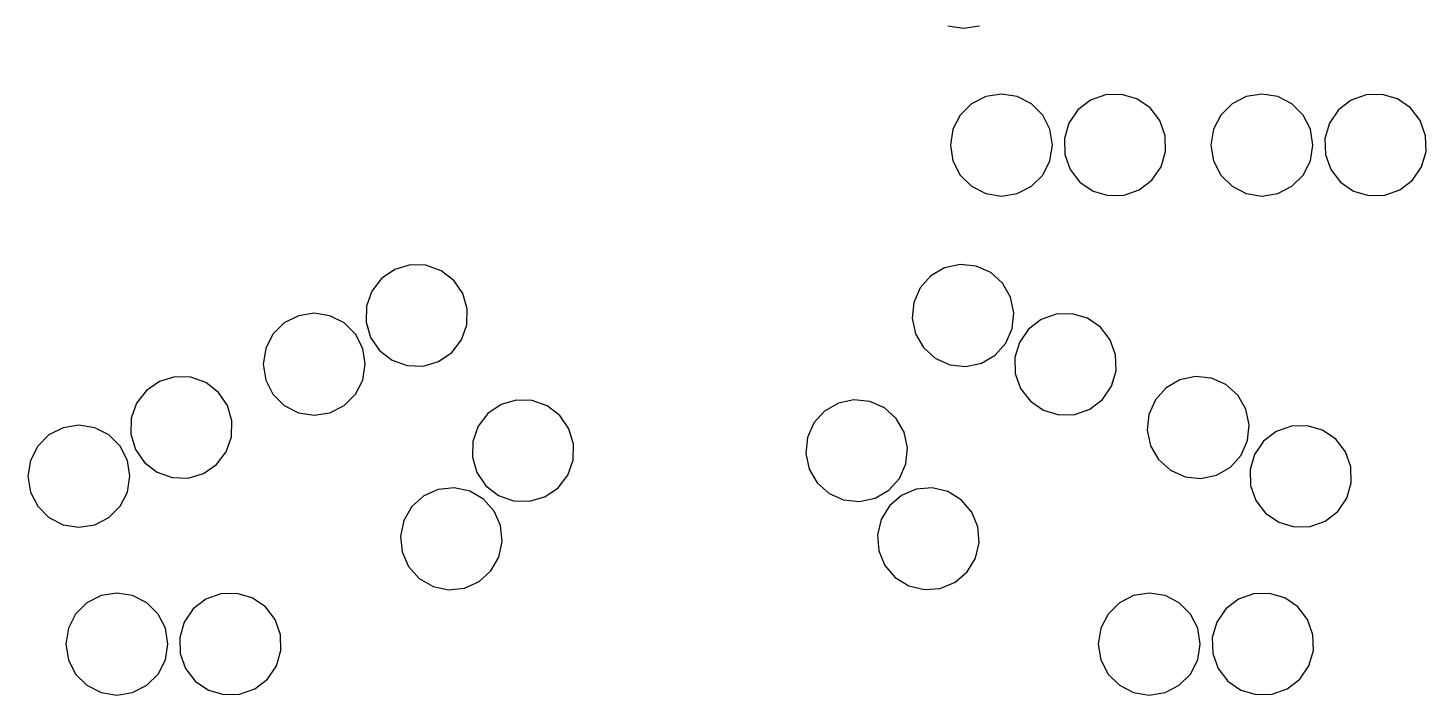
# Model space of a CAD drawing. Header units: metres. Extents: x -351 to 351, y -124 to 360.
# Drawn here: x 201.9 to 338.9, y 112.3 to 177.7 of the extents above; entities that cross this region are included whole.
import ezdxf

# ---------------------------------------------------------------- set-up
doc = ezdxf.new("R2010")
doc.units = ezdxf.units.M

msp = doc.modelspace()

# ---------------------------------------------------------------- linework, layer by layer
for p, q in [((292.0394, 177.86833, -623.5383), (293.58447, 177.62361, -623.5383)), ((293.58447, 177.62361, -623.5383), (295.12955, 177.86833, -623.5383)), ((294.3592, 170.22546, -623.5383), (293.25305, 169.1193, -623.5383)), ((295.75305, 170.93565, -623.5383), (294.3592, 170.22546, -623.5383)), ((297.29813, 171.18037, -623.5383), (295.75305, 170.93565, -623.5383)), ((298.8432, 170.93565, -623.5383), (297.29813, 171.18037, -623.5383)), ((300.23706, 170.22546, -623.5383), (298.8432, 170.93565, -623.5383)), ((301.3432, 169.1193, -623.5383), (300.23706, 170.22546, -623.5383)), ((306.0346, 170.57251, -623.5383), (304.79428, 169.61919, -623.5383)), ((307.5088, 171.0959, -623.5383), (306.0346, 170.57251, -623.5383)), ((309.07257, 171.13814, -623.5383), (307.5088, 171.0959, -623.5383)), ((310.57285, 170.69507, -623.5383), (309.07257, 171.13814, -623.5383)), ((311.8628, 169.81006, -623.5383), (310.57285, 170.69507, -623.5383)), ((319.9007, 170.22546, -623.5383), (318.79456, 169.1193, -623.5383)), ((321.29456, 170.93565, -623.5383), (319.9007, 170.22546, -623.5383)), ((322.83963, 171.18037, -623.5383), (321.29456, 170.93565, -623.5383)), ((324.3847, 170.93565, -623.5383), (322.83963, 171.18037, -623.5383)), ((325.77856, 170.22546, -623.5383), (324.3847, 170.93565, -623.5383)), ((326.8847, 169.1193, -623.5383), (325.77856, 170.22546, -623.5383)), ((331.5761, 170.57251, -623.5383), (330.3358, 169.61919, -623.5383)), ((333.0503, 171.0959, -623.5383), (331.5761, 170.57251, -623.5383)), ((334.61407, 171.13814, -623.5383), (333.0503, 171.0959, -623.5383)), ((336.11435, 170.69507, -623.5383), (334.61407, 171.13814, -623.5383)), ((337.4043, 169.81006, -623.5383), (336.11435, 170.69507, -623.5383)), ((293.25305, 169.1193, -623.5383), (292.54285, 167.72546, -623.5383)), ((302.0534, 167.72546, -623.5383), (301.3432, 169.1193, -623.5383)), ((304.79428, 169.61919, -623.5383), (303.9093, 168.32924, -623.5383)), ((312.8161, 168.56976, -623.5383), (311.8628, 169.81006, -623.5383)), ((318.79456, 169.1193, -623.5383), (318.08435, 167.72546, -623.5383)), ((327.5949, 167.72546, -623.5383), (326.8847, 169.1193, -623.5383)), ((330.3358, 169.61919, -623.5383), (329.4508, 168.32924, -623.5383)), ((338.3576, 168.56976, -623.5383), (337.4043, 169.81006, -623.5383)), ((292.54285, 167.72546, -623.5383), (292.29813, 166.18037, -623.5383)), ((302.29813, 166.18037, -623.5383), (302.0534, 167.72546, -623.5383)), ((303.9093, 168.32924, -623.5383), (303.46622, 166.82895, -623.5383)), ((313.3395, 167.09557, -623.5383), (312.8161, 168.56976, -623.5383)), ((318.08435, 167.72546, -623.5383), (317.83963, 166.18037, -623.5383)), ((327.83963, 166.18037, -623.5383), (327.5949, 167.72546, -623.5383)), ((329.4508, 168.32924, -623.5383), (329.00772, 166.82895, -623.5383)), ((338.881, 167.09557, -623.5383), (338.3576, 168.56976, -623.5383)), ((292.29813, 166.18037, -623.5383), (292.54285, 164.63528, -623.5383)), ((302.0534, 164.63528, -623.5383), (302.29813, 166.18037, -623.5383)), ((303.46622, 166.82895, -623.5383), (303.50845, 165.26518, -623.5383)), ((313.38174, 165.5318, -623.5383), (313.3395, 167.09557, -623.5383)), ((317.83963, 166.18037, -623.5383), (318.08435, 164.63528, -623.5383)), ((327.5949, 164.63528, -623.5383), (327.83963, 166.18037, -623.5383)), ((329.00772, 166.82895, -623.5383), (329.04996, 165.26518, -623.5383)), ((338.92325, 165.5318, -623.5383), (338.881, 167.09557, -623.5383)), ((292.54285, 164.63528, -623.5383), (293.25305, 163.24146, -623.5383)), ((301.3432, 163.24146, -623.5383), (302.0534, 164.63528, -623.5383)), ((303.50845, 165.26518, -623.5383), (304.03186, 163.79099, -623.5383)), ((312.93866, 164.03151, -623.5383), (313.38174, 165.5318, -623.5383)), ((318.08435, 164.63528, -623.5383), (318.79456, 163.24146, -623.5383)), ((326.8847, 163.24146, -623.5383), (327.5949, 164.63528, -623.5383)), ((329.04996, 165.26518, -623.5383), (329.57336, 163.79099, -623.5383)), ((338.48016, 164.03151, -623.5383), (338.92325, 165.5318, -623.5383)), ((293.25305, 163.24146, -623.5383), (294.3592, 162.13528, -623.5383)), ((300.23706, 162.13528, -623.5383), (301.3432, 163.24146, -623.5383)), ((304.03186, 163.79099, -623.5383), (304.98517, 162.55069, -623.5383)), ((312.05368, 162.74156, -623.5383), (312.93866, 164.03151, -623.5383)), ((318.79456, 163.24146, -623.5383), (319.9007, 162.13528, -623.5383)), ((325.77856, 162.13528, -623.5383), (326.8847, 163.24146, -623.5383)), ((329.57336, 163.79099, -623.5383), (330.52667, 162.55069, -623.5383)), ((337.59518, 162.74156, -623.5383), (338.48016, 164.03151, -623.5383)), ((294.3592, 162.13528, -623.5383), (295.75305, 161.4251, -623.5383)), ((298.8432, 161.4251, -623.5383), (300.23706, 162.13528, -623.5383)), ((304.98517, 162.55069, -623.5383), (306.27512, 161.66568, -623.5383)), ((309.33917, 161.26485, -623.5383), (310.81335, 161.78824, -623.5383)), ((310.81335, 161.78824, -623.5383), (312.05368, 162.74156, -623.5383)), ((319.9007, 162.13528, -623.5383), (321.29456, 161.4251, -623.5383)), ((324.3847, 161.4251, -623.5383), (325.77856, 162.13528, -623.5383)), ((330.52667, 162.55069, -623.5383), (331.81662, 161.66568, -623.5383)), ((334.88068, 161.26485, -623.5383), (336.35486, 161.78824, -623.5383)), ((336.35486, 161.78824, -623.5383), (337.59518, 162.74156, -623.5383)), ((295.75305, 161.4251, -623.5383), (297.29813, 161.18037, -623.5383)), ((297.29813, 161.18037, -623.5383), (298.8432, 161.4251, -623.5383)), ((306.27512, 161.66568, -623.5383), (307.7754, 161.22261, -623.5383)), ((307.7754, 161.22261, -623.5383), (309.33917, 161.26485, -623.5383)), ((321.29456, 161.4251, -623.5383), (322.83963, 161.18037, -623.5383)), ((322.83963, 161.18037, -623.5383), (324.3847, 161.4251, -623.5383)), ((331.81662, 161.66568, -623.5383), (333.3169, 161.22261, -623.5383)), ((333.3169, 161.22261, -623.5383), (334.88068, 161.26485, -623.5383)), ((237.81177, 153.98685, -623.5383), (236.52182, 153.10184, -623.5383)), ((239.31206, 154.42992, -623.5383), (237.81177, 153.98685, -623.5383)), ((240.87584, 154.38768, -623.5383), (239.31206, 154.42992, -623.5383)), ((242.35002, 153.86429, -623.5383), (240.87584, 154.38768, -623.5383)), ((243.59032, 152.91096, -623.5383), (242.35002, 153.86429, -623.5383)), ((291.72513, 154.13712, -623.5383), (290.37164, 153.35274, -623.5383)), ((293.25476, 154.46487, -623.5383), (291.72513, 154.13712, -623.5383)), ((294.8108, 154.3039, -623.5383), (293.25476, 154.46487, -623.5383)), ((296.24094, 153.66995, -623.5383), (294.8108, 154.3039, -623.5383)), ((297.40518, 152.6251, -623.5383), (296.24094, 153.66995, -623.5383)), ((236.52182, 153.10184, -623.5383), (235.5685, 151.86154, -623.5383)), ((244.47533, 151.62102, -623.5383), (243.59032, 152.91096, -623.5383)), ((289.32678, 152.18849, -623.5383), (288.69287, 150.75835, -623.5383)), ((290.37164, 153.35274, -623.5383), (289.32678, 152.18849, -623.5383)), ((298.18958, 151.27162, -623.5383), (297.40518, 152.6251, -623.5383)), ((235.5685, 151.86154, -623.5383), (235.0451, 150.38736, -623.5383)), ((244.9184, 150.12073, -623.5383), (244.47533, 151.62102, -623.5383)), ((298.5173, 149.742, -623.5383), (298.18958, 151.27162, -623.5383)), ((228.36957, 149.44583, -623.5383), (226.97574, 148.73564, -623.5383)), ((229.91466, 149.69055, -623.5383), (228.36957, 149.44583, -623.5383)), ((231.45975, 149.44583, -623.5383), (229.91466, 149.69055, -623.5383)), ((232.85359, 148.73564, -623.5383), (231.45975, 149.44583, -623.5383)), ((235.0451, 150.38736, -623.5383), (235.00287, 148.82358, -623.5383)), ((244.87616, 148.55696, -623.5383), (244.9184, 150.12073, -623.5383)), ((288.69287, 150.75835, -623.5383), (288.5319, 149.2023, -623.5383)), ((298.35632, 148.18596, -623.5383), (298.5173, 149.742, -623.5383)), ((302.65536, 149.60608, -623.5383), (301.18118, 149.08269, -623.5383)), ((304.21915, 149.64832, -623.5383), (302.65536, 149.60608, -623.5383)), ((305.71942, 149.20525, -623.5383), (304.21915, 149.64832, -623.5383)), ((226.97574, 148.73564, -623.5383), (225.86957, 147.62949, -623.5383)), ((233.95975, 147.62949, -623.5383), (232.85359, 148.73564, -623.5383)), ((235.00287, 148.82358, -623.5383), (235.44594, 147.32329, -623.5383)), ((244.35277, 147.08276, -623.5383), (244.87616, 148.55696, -623.5383)), ((288.5319, 149.2023, -623.5383), (288.85962, 147.67268, -623.5383)), ((297.7224, 146.75581, -623.5383), (298.35632, 148.18596, -623.5383)), ((299.94086, 148.12936, -623.5383), (299.05588, 146.83942, -623.5383)), ((301.18118, 149.08269, -623.5383), (299.94086, 148.12936, -623.5383)), ((307.00937, 148.32024, -623.5383), (305.71942, 149.20525, -623.5383)), ((307.96268, 147.07994, -623.5383), (307.00937, 148.32024, -623.5383)), ((225.86957, 147.62949, -623.5383), (225.15938, 146.23564, -623.5383)), ((234.66994, 146.23564, -623.5383), (233.95975, 147.62949, -623.5383)), ((235.44594, 147.32329, -623.5383), (236.33095, 146.03334, -623.5383)), ((243.39944, 145.84247, -623.5383), (244.35277, 147.08276, -623.5383)), ((288.85962, 147.67268, -623.5383), (289.644, 146.3192, -623.5383)), ((296.67755, 145.59157, -623.5383), (297.7224, 146.75581, -623.5383)), ((299.05588, 146.83942, -623.5383), (298.6128, 145.33913, -623.5383)), ((308.48608, 145.60574, -623.5383), (307.96268, 147.07994, -623.5383)), ((225.15938, 146.23564, -623.5383), (224.91466, 144.69055, -623.5383)), ((234.91466, 144.69055, -623.5383), (234.66994, 146.23564, -623.5383)), ((236.33095, 146.03334, -623.5383), (237.57124, 145.08002, -623.5383)), ((242.1095, 144.95746, -623.5383), (243.39944, 145.84247, -623.5383)), ((289.644, 146.3192, -623.5383), (290.80826, 145.27435, -623.5383)), ((295.32407, 144.80719, -623.5383), (296.67755, 145.59157, -623.5383)), ((298.6128, 145.33913, -623.5383), (298.65503, 143.77536, -623.5383)), ((308.52832, 144.04198, -623.5383), (308.48608, 145.60574, -623.5383)), ((224.91466, 144.69055, -623.5383), (225.15938, 143.14546, -623.5383)), ((234.66994, 143.14546, -623.5383), (234.91466, 144.69055, -623.5383)), ((237.57124, 145.08002, -623.5383), (239.04544, 144.55663, -623.5383)), ((239.04544, 144.55663, -623.5383), (240.6092, 144.51439, -623.5383)), ((240.6092, 144.51439, -623.5383), (242.1095, 144.95746, -623.5383)), ((290.80826, 145.27435, -623.5383), (292.2384, 144.64041, -623.5383)), ((292.2384, 144.64041, -623.5383), (293.79443, 144.47943, -623.5383)), ((293.79443, 144.47943, -623.5383), (295.32407, 144.80719, -623.5383)), ((308.08524, 142.54169, -623.5383), (308.52832, 144.04198, -623.5383)), ((214.7494, 143.00981, -623.5383), (213.45946, 142.1248, -623.5383)), ((216.2497, 143.45288, -623.5383), (214.7494, 143.00981, -623.5383)), ((217.81348, 143.41064, -623.5383), (216.2497, 143.45288, -623.5383)), ((219.28766, 142.88725, -623.5383), (217.81348, 143.41064, -623.5383)), ((220.52795, 141.93393, -623.5383), (219.28766, 142.88725, -623.5383)), ((225.15938, 143.14546, -623.5383), (225.86957, 141.75163, -623.5383)), ((233.95975, 141.75162, -623.5383), (234.66994, 143.14546, -623.5383)), ((298.65503, 143.77536, -623.5383), (299.17844, 142.30116, -623.5383)), ((314.7875, 143.16008, -623.5383), (313.43402, 142.3757, -623.5383)), ((316.31714, 143.48784, -623.5383), (314.7875, 143.16008, -623.5383)), ((317.87317, 143.32686, -623.5383), (316.31714, 143.48784, -623.5383)), ((319.3033, 142.69292, -623.5383), (317.87317, 143.32686, -623.5383)), ((320.46756, 141.64807, -623.5383), (319.3033, 142.69292, -623.5383)), ((213.45946, 142.1248, -623.5383), (212.50613, 140.8845, -623.5383)), ((221.41296, 140.64398, -623.5383), (220.52795, 141.93393, -623.5383)), ((225.86957, 141.75163, -623.5383), (226.97572, 140.64546, -623.5383)), ((232.85358, 140.64546, -623.5383), (233.95975, 141.75162, -623.5383)), ((282.83472, 141.21368, -623.5383), (281.30508, 140.88593, -623.5383)), ((284.39075, 141.0527, -623.5383), (282.83472, 141.21368, -623.5383)), ((299.17844, 142.30116, -623.5383), (300.13174, 141.06087, -623.5383)), ((305.95993, 140.29842, -623.5383), (307.20026, 141.25174, -623.5383)), ((307.20026, 141.25174, -623.5383), (308.08524, 142.54169, -623.5383)), ((312.38916, 141.21146, -623.5383), (311.75525, 139.78131, -623.5383)), ((313.43402, 142.3757, -623.5383), (312.38916, 141.21146, -623.5383)), ((321.25195, 140.29459, -623.5383), (320.46756, 141.64807, -623.5383)), ((212.50613, 140.8845, -623.5383), (211.98274, 139.41031, -623.5383)), ((221.85603, 139.14369, -623.5383), (221.41296, 140.64398, -623.5383)), ((226.97572, 140.64546, -623.5383), (228.36957, 139.93527, -623.5383)), ((228.36957, 139.93527, -623.5383), (229.91466, 139.69055, -623.5383)), ((229.91466, 139.69055, -623.5383), (231.45975, 139.93527, -623.5383)), ((231.45975, 139.93527, -623.5383), (232.85358, 140.64546, -623.5383)), ((246.94186, 139.85065, -623.5383), (245.98854, 138.61035, -623.5383)), ((248.23181, 140.73566, -623.5383), (246.94186, 139.85065, -623.5383)), ((249.7321, 141.17873, -623.5383), (248.23181, 140.73566, -623.5383)), ((251.29588, 141.13649, -623.5383), (249.7321, 141.17873, -623.5383)), ((252.77007, 140.6131, -623.5383), (251.29588, 141.13649, -623.5383)), ((254.01036, 139.65977, -623.5383), (252.77007, 140.6131, -623.5383)), ((279.9516, 140.10155, -623.5383), (278.90674, 138.9373, -623.5383)), ((281.30508, 140.88593, -623.5383), (279.9516, 140.10155, -623.5383)), ((285.8209, 140.41876, -623.5383), (284.39075, 141.0527, -623.5383)), ((286.98514, 139.37392, -623.5383), (285.8209, 140.41876, -623.5383)), ((300.13174, 141.06087, -623.5383), (301.4217, 140.17586, -623.5383)), ((301.4217, 140.17586, -623.5383), (302.92197, 139.73279, -623.5383)), ((304.48575, 139.77502, -623.5383), (305.95993, 140.29842, -623.5383)), ((321.57968, 138.76497, -623.5383), (321.25195, 140.29459, -623.5383)), ((205.3072, 138.4688, -623.5383), (203.91336, 137.7586, -623.5383)), ((206.8523, 138.71352, -623.5383), (205.3072, 138.4688, -623.5383)), ((208.39738, 138.4688, -623.5383), (206.8523, 138.71352, -623.5383)), ((209.79123, 137.7586, -623.5383), (208.39738, 138.4688, -623.5383)), ((211.98274, 139.41031, -623.5383), (211.9405, 137.84654, -623.5383)), ((221.8138, 137.57993, -623.5383), (221.85603, 139.14369, -623.5383)), ((245.98854, 138.61035, -623.5383), (245.46515, 137.13617, -623.5383)), ((254.89537, 138.36983, -623.5383), (254.01036, 139.65977, -623.5383)), ((278.90674, 138.9373, -623.5383), (278.27283, 137.50716, -623.5383)), ((287.76953, 138.02043, -623.5383), (286.98514, 139.37392, -623.5383)), ((302.92197, 139.73279, -623.5383), (304.48575, 139.77502, -623.5383)), ((311.75525, 139.78131, -623.5383), (311.59427, 138.22527, -623.5383)), ((321.4187, 137.20892, -623.5383), (321.57968, 138.76497, -623.5383)), ((325.71774, 138.62904, -623.5383), (324.24356, 138.10565, -623.5383)), ((327.28152, 138.67128, -623.5383), (325.71774, 138.62904, -623.5383)), ((328.7818, 138.22821, -623.5383), (327.28152, 138.67128, -623.5383)), ((203.91336, 137.7586, -623.5383), (202.8072, 136.65244, -623.5383)), ((210.89738, 136.65245, -623.5383), (209.79123, 137.7586, -623.5383)), ((211.9405, 137.84654, -623.5383), (212.38358, 136.34625, -623.5383)), ((221.2904, 136.10573, -623.5383), (221.8138, 137.57993, -623.5383)), ((245.46515, 137.13617, -623.5383), (245.42291, 135.57239, -623.5383)), ((255.33844, 136.86954, -623.5383), (254.89537, 138.36983, -623.5383)), ((278.27283, 137.50716, -623.5383), (278.11185, 135.95111, -623.5383)), ((288.09726, 136.49081, -623.5383), (287.76953, 138.02043, -623.5383)), ((311.59427, 138.22527, -623.5383), (311.922, 136.69565, -623.5383)), ((320.7848, 135.77878, -623.5383), (321.4187, 137.20892, -623.5383)), ((323.00323, 137.15233, -623.5383), (322.11826, 135.86238, -623.5383)), ((324.24356, 138.10565, -623.5383), (323.00323, 137.15233, -623.5383)), ((330.07175, 137.3432, -623.5383), (328.7818, 138.22821, -623.5383)), ((331.02505, 136.1029, -623.5383), (330.07175, 137.3432, -623.5383)), ((202.8072, 136.65244, -623.5383), (202.09702, 135.2586, -623.5383)), ((211.60757, 135.2586, -623.5383), (210.89738, 136.65245, -623.5383)), ((212.38358, 136.34625, -623.5383), (213.26859, 135.0563, -623.5383)), ((220.33708, 134.86543, -623.5383), (221.2904, 136.10573, -623.5383)), ((255.2962, 135.30577, -623.5383), (255.33844, 136.86954, -623.5383)), ((278.11185, 135.95111, -623.5383), (278.43958, 134.4215, -623.5383)), ((287.93628, 134.93477, -623.5383), (288.09726, 136.49081, -623.5383)), ((311.922, 136.69565, -623.5383), (312.7064, 135.34216, -623.5383)), ((319.73993, 134.61453, -623.5383), (320.7848, 135.77878, -623.5383)), ((322.11826, 135.86238, -623.5383), (321.67517, 134.36209, -623.5383)), ((331.54846, 134.62871, -623.5383), (331.02505, 136.1029, -623.5383)), ((202.09702, 135.2586, -623.5383), (201.8523, 133.71352, -623.5383)), ((211.8523, 133.71352, -623.5383), (211.60757, 135.2586, -623.5383)), ((213.26859, 135.0563, -623.5383), (214.50888, 134.10298, -623.5383)), ((219.04713, 133.98042, -623.5383), (220.33708, 134.86543, -623.5383)), ((245.42291, 135.57239, -623.5383), (245.86598, 134.0721, -623.5383)), ((254.77281, 133.83157, -623.5383), (255.2962, 135.30577, -623.5383)), ((278.43958, 134.4215, -623.5383), (279.22397, 133.06801, -623.5383)), ((287.30237, 133.50462, -623.5383), (287.93628, 134.93477, -623.5383)), ((312.7064, 135.34216, -623.5383), (313.87064, 134.29732, -623.5383)), ((318.38644, 133.83015, -623.5383), (319.73993, 134.61453, -623.5383)), ((321.67517, 134.36209, -623.5383), (321.7174, 132.79831, -623.5383)), ((331.5907, 133.06494, -623.5383), (331.54846, 134.62871, -623.5383)), ((201.8523, 133.71352, -623.5383), (202.09702, 132.16843, -623.5383)), ((211.60757, 132.16843, -623.5383), (211.8523, 133.71352, -623.5383)), ((214.50888, 134.10298, -623.5383), (215.98306, 133.57959, -623.5383)), ((215.98306, 133.57959, -623.5383), (217.54684, 133.53735, -623.5383)), ((217.54684, 133.53735, -623.5383), (219.04713, 133.98042, -623.5383)), ((245.86598, 134.0721, -623.5383), (246.75099, 132.78215, -623.5383)), ((253.81949, 132.59128, -623.5383), (254.77281, 133.83157, -623.5383)), ((279.22397, 133.06801, -623.5383), (280.3882, 132.02316, -623.5383)), ((286.2575, 132.34038, -623.5383), (287.30237, 133.50462, -623.5383)), ((313.87064, 134.29732, -623.5383), (315.30078, 133.66338, -623.5383)), ((315.30078, 133.66338, -623.5383), (316.8568, 133.5024, -623.5383)), ((316.8568, 133.5024, -623.5383), (318.38644, 133.83015, -623.5383)), ((331.1476, 131.56465, -623.5383), (331.5907, 133.06494, -623.5383)), ((202.09702, 132.16843, -623.5383), (202.8072, 130.7746, -623.5383)), ((210.89738, 130.77458, -623.5383), (211.60757, 132.16843, -623.5383)), ((240.64845, 131.7838, -623.5383), (239.4842, 130.73895, -623.5383)), ((242.0786, 132.41774, -623.5383), (240.64845, 131.7838, -623.5383)), ((243.63464, 132.5787, -623.5383), (242.0786, 132.41774, -623.5383)), ((245.16426, 132.25096, -623.5383), (243.63464, 132.5787, -623.5383)), ((246.51775, 131.46658, -623.5383), (245.16426, 132.25096, -623.5383)), ((246.75099, 132.78215, -623.5383), (247.99129, 131.82883, -623.5383)), ((247.99129, 131.82883, -623.5383), (249.46547, 131.30544, -623.5383)), ((251.02925, 131.2632, -623.5383), (252.52954, 131.70627, -623.5383)), ((252.52954, 131.70627, -623.5383), (253.81949, 132.59128, -623.5383)), ((280.3882, 132.02316, -623.5383), (281.81836, 131.38922, -623.5383)), ((284.90402, 131.556, -623.5383), (286.2575, 132.34038, -623.5383)), ((287.49747, 131.84277, -623.5383), (286.31042, 130.8239, -623.5383)), ((288.94125, 132.44498, -623.5383), (287.49747, 131.84277, -623.5383)), ((290.5005, 132.57153, -623.5383), (288.94125, 132.44498, -623.5383)), ((292.0225, 132.21008, -623.5383), (290.5005, 132.57153, -623.5383)), ((293.35834, 131.39598, -623.5383), (292.0225, 132.21008, -623.5383)), ((321.7174, 132.79831, -623.5383), (322.2408, 131.32413, -623.5383)), ((202.8072, 130.7746, -623.5383), (203.91336, 129.66843, -623.5383)), ((209.79121, 129.66843, -623.5383), (210.89738, 130.77458, -623.5383)), ((239.4842, 130.73895, -623.5383), (238.69983, 129.38547, -623.5383)), ((247.56259, 130.30234, -623.5383), (246.51775, 131.46658, -623.5383)), ((248.19653, 128.8722, -623.5383), (247.56259, 130.30234, -623.5383)), ((249.46547, 131.30544, -623.5383), (251.02925, 131.2632, -623.5383)), ((281.81836, 131.38922, -623.5383), (283.3744, 131.22824, -623.5383)), ((283.3744, 131.22824, -623.5383), (284.90402, 131.556, -623.5383)), ((286.31042, 130.8239, -623.5383), (285.49634, 129.48807, -623.5383)), ((294.3772, 130.20895, -623.5383), (293.35834, 131.39598, -623.5383)), ((322.2408, 131.32413, -623.5383), (323.19412, 130.08383, -623.5383)), ((329.0223, 129.32138, -623.5383), (330.26263, 130.2747, -623.5383)), ((330.26263, 130.2747, -623.5383), (331.1476, 131.56465, -623.5383)), ((203.91336, 129.66843, -623.5383), (205.3072, 128.95824, -623.5383)), ((205.3072, 128.95824, -623.5383), (206.8523, 128.71352, -623.5383)), ((206.8523, 128.71352, -623.5383), (208.39738, 128.95824, -623.5383)), ((208.39738, 128.95824, -623.5383), (209.79121, 129.66843, -623.5383)), ((238.69983, 129.38547, -623.5383), (238.37207, 127.85585, -623.5383)), ((248.35751, 127.31615, -623.5383), (248.19653, 128.8722, -623.5383)), ((285.49634, 129.48807, -623.5383), (285.1349, 127.96606, -623.5383)), ((294.9794, 128.76515, -623.5383), (294.3772, 130.20895, -623.5383)), ((323.19412, 130.08383, -623.5383), (324.48407, 129.19882, -623.5383)), ((324.48407, 129.19882, -623.5383), (325.98434, 128.75575, -623.5383)), ((327.54813, 128.79799, -623.5383), (329.0223, 129.32138, -623.5383)), ((238.37207, 127.85585, -623.5383), (238.53305, 126.299805, -623.5383)), ((285.1349, 127.96606, -623.5383), (285.26144, 126.406845, -623.5383)), ((295.10596, 127.20593, -623.5383), (294.9794, 128.76515, -623.5383)), ((325.98434, 128.75575, -623.5383), (327.54813, 128.79799, -623.5383)), ((238.53305, 126.299805, -623.5383), (239.16699, 124.86967, -623.5383)), ((248.02975, 125.78652, -623.5383), (248.35751, 127.31615, -623.5383)), ((285.26144, 126.406845, -623.5383), (285.86365, 124.96305, -623.5383)), ((294.7445, 125.68392, -623.5383), (295.10596, 127.20593, -623.5383)), ((239.16699, 124.86967, -623.5383), (240.21184, 123.70542, -623.5383)), ((247.24538, 124.433044, -623.5383), (248.02975, 125.78652, -623.5383)), ((285.86365, 124.96305, -623.5383), (286.8825, 123.77601, -623.5383)), ((293.93042, 124.3481, -623.5383), (294.7445, 125.68392, -623.5383)), ((240.21184, 123.70542, -623.5383), (241.56532, 122.921036, -623.5383)), ((244.65099, 122.75426, -623.5383), (246.08112, 123.38819, -623.5383)), ((246.08112, 123.38819, -623.5383), (247.24538, 124.433044, -623.5383)), ((286.8825, 123.77601, -623.5383), (288.21835, 122.961914, -623.5383)), ((292.74338, 123.32922, -623.5383), (293.93042, 124.3481, -623.5383)), ((209.02086, 122.025566, -623.5383), (207.62701, 121.31537, -623.5383)), ((210.56595, 122.27028, -623.5383), (209.02086, 122.025566, -623.5383)), ((212.11104, 122.025566, -623.5383), (210.56595, 122.27028, -623.5383)), ((213.50488, 121.31537, -623.5383), (212.11104, 122.025566, -623.5383)), ((220.77664, 122.18581, -623.5383), (219.30244, 121.662415, -623.5383)), ((222.34041, 122.228035, -623.5383), (220.77664, 122.18581, -623.5383)), ((223.8407, 121.784966, -623.5383), (222.34041, 122.228035, -623.5383)), ((241.56532, 122.921036, -623.5383), (243.09494, 122.593285, -623.5383)), ((243.09494, 122.593285, -623.5383), (244.65099, 122.75426, -623.5383)), ((288.21835, 122.961914, -623.5383), (289.74036, 122.600464, -623.5383)), ((289.74036, 122.600464, -623.5383), (291.2996, 122.72703, -623.5383)), ((291.2996, 122.72703, -623.5383), (292.74338, 123.32922, -623.5383)), ((310.24835, 122.025566, -623.5383), (308.8545, 121.31537, -623.5383)), ((311.79343, 122.27028, -623.5383), (310.24835, 122.025566, -623.5383)), ((313.3385, 122.025566, -623.5383), (311.79343, 122.27028, -623.5383)), ((314.73236, 121.31537, -623.5383), (313.3385, 122.025566, -623.5383)), ((322.0041, 122.18581, -623.5383), (320.5299, 121.662415, -623.5383)), ((323.56787, 122.228035, -623.5383), (322.0041, 122.18581, -623.5383)), ((325.06815, 121.784966, -623.5383), (323.56787, 122.228035, -623.5383)), ((207.62701, 121.31537, -623.5383), (206.52086, 120.209206, -623.5383)), ((214.61104, 120.209206, -623.5383), (213.50488, 121.31537, -623.5383)), ((218.06215, 120.70908, -623.5383), (217.17714, 119.41914, -623.5383)), ((219.30244, 121.662415, -623.5383), (218.06215, 120.70908, -623.5383)), ((225.13065, 120.89996, -623.5383), (223.8407, 121.784966, -623.5383)), ((226.08397, 119.65967, -623.5383), (225.13065, 120.89996, -623.5383)), ((308.8545, 121.31537, -623.5383), (307.74835, 120.209206, -623.5383)), ((315.8385, 120.209206, -623.5383), (314.73236, 121.31537, -623.5383)), ((319.28958, 120.70908, -623.5383), (318.4046, 119.41914, -623.5383)), ((320.5299, 121.662415, -623.5383), (319.28958, 120.70908, -623.5383)), ((326.3581, 120.89996, -623.5383), (325.06815, 121.784966, -623.5383)), ((327.3114, 119.65967, -623.5383), (326.3581, 120.89996, -623.5383)), ((206.52086, 120.209206, -623.5383), (205.81067, 118.81536, -623.5383)), ((215.32123, 118.81536, -623.5383), (214.61104, 120.209206, -623.5383)), ((217.17714, 119.41914, -623.5383), (216.73407, 117.91885, -623.5383)), ((226.60736, 118.18548, -623.5383), (226.08397, 119.65967, -623.5383)), ((307.74835, 120.209206, -623.5383), (307.03815, 118.81536, -623.5383)), ((316.5487, 118.81536, -623.5383), (315.8385, 120.209206, -623.5383)), ((318.4046, 119.41914, -623.5383), (317.96152, 117.91885, -623.5383)), ((327.8348, 118.18548, -623.5383), (327.3114, 119.65967, -623.5383)), ((205.81067, 118.81536, -623.5383), (205.56595, 117.27028, -623.5383)), ((215.56595, 117.27028, -623.5383), (215.32123, 118.81536, -623.5383)), ((216.73407, 117.91885, -623.5383), (216.7763, 116.35508, -623.5383)), ((226.6496, 116.621704, -623.5383), (226.60736, 118.18548, -623.5383)), ((307.03815, 118.81536, -623.5383), (306.79343, 117.27028, -623.5383)), ((316.79343, 117.27028, -623.5383), (316.5487, 118.81536, -623.5383)), ((317.96152, 117.91885, -623.5383), (318.00375, 116.35508, -623.5383)), ((327.87704, 116.621704, -623.5383), (327.8348, 118.18548, -623.5383)), ((205.56595, 117.27028, -623.5383), (205.81067, 115.7252, -623.5383)), ((215.32123, 115.7252, -623.5383), (215.56595, 117.27028, -623.5383)), ((226.20653, 115.121414, -623.5383), (226.6496, 116.621704, -623.5383)), ((306.79343, 117.27028, -623.5383), (307.03815, 115.7252, -623.5383)), ((316.5487, 115.7252, -623.5383), (316.79343, 117.27028, -623.5383)), ((327.43396, 115.121414, -623.5383), (327.87704, 116.621704, -623.5383)), ((205.81067, 115.7252, -623.5383), (206.52086, 114.33135, -623.5383)), ((214.61104, 114.33135, -623.5383), (215.32123, 115.7252, -623.5383)), ((216.7763, 116.35508, -623.5383), (217.2997, 114.88089, -623.5383)), ((307.03815, 115.7252, -623.5383), (307.74835, 114.33135, -623.5383)), ((315.8385, 114.33135, -623.5383), (316.5487, 115.7252, -623.5383)), ((318.00375, 116.35508, -623.5383), (318.52716, 114.88089, -623.5383)), ((206.52086, 114.33135, -623.5383), (207.62701, 113.2252, -623.5383)), ((213.50487, 113.22519, -623.5383), (214.61104, 114.33135, -623.5383)), ((217.2997, 114.88089, -623.5383), (218.25302, 113.640594, -623.5383)), ((224.08122, 112.87814, -623.5383), (225.32152, 113.831474, -623.5383)), ((225.32152, 113.831474, -623.5383), (226.20653, 115.121414, -623.5383)), ((307.74835, 114.33135, -623.5383), (308.8545, 113.2252, -623.5383)), ((314.73236, 113.22519, -623.5383), (315.8385, 114.33135, -623.5383)), ((318.52716, 114.88089, -623.5383), (319.48047, 113.640594, -623.5383)), ((325.30865, 112.87814, -623.5383), (326.54898, 113.831474, -623.5383)), ((326.54898, 113.831474, -623.5383), (327.43396, 115.121414, -623.5383)), ((207.62701, 113.2252, -623.5383), (209.02086, 112.515, -623.5383)), ((209.02086, 112.515, -623.5383), (210.56595, 112.27028, -623.5383)), ((210.56595, 112.27028, -623.5383), (212.11104, 112.515, -623.5383)), ((212.11104, 112.515, -623.5383), (213.50487, 113.22519, -623.5383)), ((218.25302, 113.640594, -623.5383), (219.54297, 112.75559, -623.5383)), ((219.54297, 112.75559, -623.5383), (221.04326, 112.31252, -623.5383)), ((222.60703, 112.35475, -623.5383), (224.08122, 112.87814, -623.5383)), ((308.8545, 113.2252, -623.5383), (310.24835, 112.515, -623.5383)), ((310.24835, 112.515, -623.5383), (311.79343, 112.27028, -623.5383)), ((311.79343, 112.27028, -623.5383), (313.3385, 112.515, -623.5383)), ((313.3385, 112.515, -623.5383), (314.73236, 113.22519, -623.5383)), ((319.48047, 113.640594, -623.5383), (320.77042, 112.75559, -623.5383)), ((320.77042, 112.75559, -623.5383), (322.2707, 112.31252, -623.5383)), ((323.83447, 112.35475, -623.5383), (325.30865, 112.87814, -623.5383)), ((221.04326, 112.31252, -623.5383), (222.60703, 112.35475, -623.5383)), ((322.2707, 112.31252, -623.5383), (323.83447, 112.35475, -623.5383))]:
    msp.add_line(p, q)

doc.saveas('drawing.dxf')
